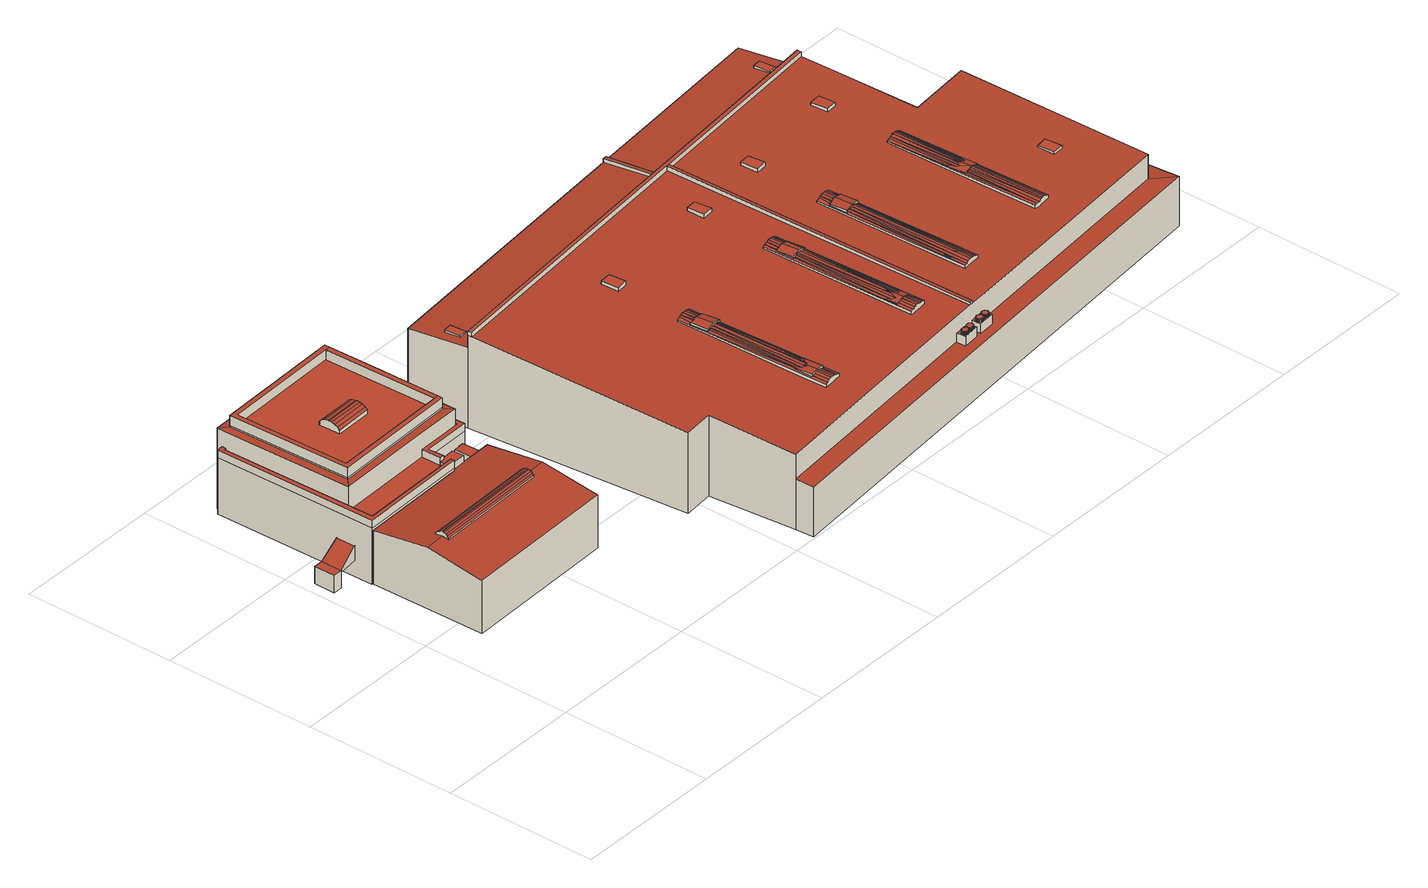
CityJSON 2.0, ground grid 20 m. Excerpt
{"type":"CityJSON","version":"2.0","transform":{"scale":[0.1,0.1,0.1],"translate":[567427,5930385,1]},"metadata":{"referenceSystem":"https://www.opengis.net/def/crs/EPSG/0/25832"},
"CityObjects":{
"building1":{"type":"Building","attributes":{"Grundfläche 2D":"3.423529","Grundhöhe NN":"2.390"},"geometry":[{"type":"Solid","lod":"3","boundaries":[[[[0,1,2,3]],[[2,4,5,6,3]],[[0,3,6,7]],[[0,7,8,9,1]],[[5,4,2,1,9,8]],[[8,7,6,5]]]],"semantics":{"surfaces":[{"type":"RoofSurface"},{"type":"WallSurface"},{"type":"GroundSurface"}],"values":[[0,1,1,1,1,2]]}}]},
"building2":{"type":"Building","attributes":{"Grundfläche 2D":"323.140698","Grundhöhe NN":"2.445"},"geometry":[{"type":"Solid","lod":"3","boundaries":[[[[10,11,12,13]],[[14,15,11,10]],[[14,16,17,15]],[[18,19,17,16]],[[18,20,21,19]],[[20,22,23,21]],[[24,25,23,22]],[[24,26,27,25]],[[28,29,30,31,32,33,34,35,36,37,38,39]],[[40,41,37,36,42,43,30,29,44,45,46]],[[47,48,49,50,51,52,53,54]],[[55,56,57,58]],[[14,10,13,42,36,35,34,26,24,22,20,18,16]],[[34,33,27,26]],[[27,33,32,31,30,19,21,23,25]],[[15,17,19,30,43,12,11]],[[43,42,13,12]],[[53,52,59,60]],[[54,53,60,61]],[[52,51,62,59]],[[47,54,61,63]],[[48,47,63,64]],[[48,64,65,46,49]],[[49,46,45,50]],[[50,45,66,62,51]],[[28,39,67,68]],[[44,29,28,68,69]],[[58,70,66,45,44,69,71,55]],[[40,46,65,72]],[[41,40,72,73]],[[67,39,38,37,41,73,74]],[[58,57,75,70]],[[56,55,71,76]],[[57,56,76,75]],[[59,62,66,70,75,76,71,69,68,67,74,73,72,65,64,63,61,60]]]],"semantics":{"surfaces":[{"type":"RoofSurface"},{"type":"WallSurface"},{"type":"GroundSurface"}],"values":[[0,0,0,0,0,0,0,0,0,0,0,0,1,1,1,1,1,1,1,1,1,1,1,1,1,1,1,1,1,1,1,1,1,1,2]]}}]},
"building3":{"type":"Building","attributes":{"Grundfläche 2D":"444.219981","Grundhöhe NN":"2.390"},"children":["building3-1"],"geometry":[{"type":"Solid","lod":"3","boundaries":[[[[77,78,79,80,81,82,83,84,85,86,87,88]],[[89,90,91,92,93,94,95,96,97,98]],[[99,100,101,102]],[[103,99,102,104]],[[105,103,104,106]],[[107,105,106,108]],[[109,107,108,110]],[[111,109,110,112]],[[113,111,112,114]],[[115,113,114,116]],[[117,118,119,120],[121,122,123,124,125,126,127,128,129,130]],[[131,132,133,134,135,136,137,138,139,140]],[[141,134,133,140,139,142]],[[143,144,145,146,147,148,149]],[[150,151,152,153]],[[154,155,156,157,158]],[[159,160,161,157,156]],[[162,163,161,160]],[[164,163,162,165,166]],[[167,154,158,166,165]],[[168,169,170,171]],[[147,146,80,79]],[[146,172,81,80]],[[172,173,82,81]],[[173,174,175,84,83,82]],[[175,176,85,84]],[[176,177,86,85]],[[153,152,88,87]],[[77,88,152,151]],[[150,78,77,151]],[[178,179,180,92,91,90]],[[180,145,144,93,92]],[[94,93,144,143]],[[143,149,95,94]],[[181,182,97,96]],[[182,183,98,97]],[[183,184,178,90,89,98]],[[101,126,125,124,123,122,116,114,112,110,108,106,104,102]],[[115,116,122,121]],[[115,121,130,129,128,127,100,99,103,105,107,109,111,113]],[[101,100,127,126]],[[185,157,161,186]],[[187,188,186,161,163]],[[166,189,190,191,187,163,164]],[[189,166,158,192]],[[192,158,157,185]],[[189,192,136,135]],[[192,185,137,136]],[[185,186,138,137]],[[186,188,139,138]],[[118,131,140,119]],[[132,131,118,117]],[[133,132,117,120]],[[190,189,135,134]],[[140,133,120,119]],[[188,187,142,139]],[[187,191,190,134,141,142]],[[72,178,184,183,193,73]],[[64,180,179,178,72,65]],[[146,145,63,61]],[[145,180,64,63]],[[172,146,61,60]],[[173,172,60,194]],[[195,175,174,173,194,76]],[[176,175,195,196]],[[177,176,196,197]],[[182,181,198,199]],[[183,182,199,193]],[[181,96,95,149,148,156,155,154,200,198]],[[79,78,160,159,156,148,147]],[[153,87,86,177,197,201,165,162,160,78,150]],[[170,202,200,154,167,165,201,203,171]],[[168,171,203,204]],[[169,168,204,205]],[[170,169,205,202]],[[197,196,195,76,194,60,61,63,64,65,72,73,193,199,198,200,202,205,204,203,201]]]],"semantics":{"surfaces":[{"type":"RoofSurface"},{"type":"WallSurface"},{"type":"GroundSurface"}],"values":[[0,0,0,0,0,0,0,0,0,0,0,0,0,0,0,0,0,0,0,0,0,1,1,1,1,1,1,1,1,1,1,1,1,1,1,1,1,1,1,1,1,1,1,1,1,1,1,1,1,1,1,1,1,1,1,1,1,1,1,1,1,1,1,1,1,1,1,1,1,1,1,1,1,1,1,2]]}}]},
"building3-1":{"type":"BuildingInstallation","parents":["building3"],"geometry":[{"type":"MultiSurface","lod":"3","boundaries":[[[1,206,207,2]],[[208,4,2,207]],[[4,9,1,2]],[[9,209,206,1]],[[209,208,207,206]],[[209,9,4,208]]],"semantics":{"surfaces":[{"type":"RoofSurface"},{"type":"WallSurface"},{"type":"OuterCeilingSurface"}],"values":[0,1,1,1,1,2]}}]},
"building4":{"type":"Building","attributes":{"Grundfläche 2D":"3612.362206","Grundhöhe NN":"1.530"},"children":["building4-1","building4-2","building4-3","building4-4","building4-5","building4-6","building4-7","building4-8","building4-9","building4-10","building4-11","building4-12","building4-13","building4-14","building4-15","building4-16","building4-17","building4-18","building4-19","building4-20","building4-21"],"geometry":[{"type":"MultiSurface","lod":"3","boundaries":[[[210,211,212,213,214,215,216]],[[217,218,219,220,221,216,215,222]],[[223,224,222,225]],[[226,227,228]],[[213,212,226,228]],[[217,222,224]],[[217,224,220]],[[224,221,220]],[[229,225,230]],[[228,227,231,232]],[[229,223,225]],[[233,232,231,234]],[[235,229,230,236],[237,238,239,240]],[[241,242,236,243]],[[233,234,244,245]],[[242,235,236]],[[246,241,243,247]],[[244,248,245]],[[249,250,251,247,252,253,254]],[[255,256,257,254,253,258,259]],[[257,260,261]],[[257,261,254]],[[245,248,259,258]],[[260,257,246,251]],[[246,247,251]],[[262,263,264,265]],[[266,267,268,269,270,271,272,273]],[[274,275,276]],[[277,274,276,278,272,271,279]],[[280,266,273,281]],[[282,283,284]],[[285,286,287]],[[276,275,285,287]],[[269,283,282,270]],[[288,280,281,289]],[[290,291,282,284,292]],[[293,294,295,296,297,298]],[[299,300,301,302]],[[289,303,304,305]],[[287,286,301,300]],[[290,297,296,291]],[[305,288,289]],[[306,304,303,307]],[[308,309,310,311]],[[299,302,312,313]],[[294,310,309,295]],[[314,306,307,315]],[[316,308,311,317]],[[312,318,313]],[[319,320,321,322,315,323,324,325]],[[313,318,326,327]],[[316,319,325,308]],[[322,314,315]],[[328,329,324,323,330,327,326]],[[331,332,333,334,335,336,337],[338,339,340,341,342,343,344,345,346,347,348,349,350,351,352],[353,354,355,356,357,358,359,360,361,362,363]],[[364,365,366,367]],[[367,368,364]],[[368,369,364]],[[367,366,370]],[[371,372,364,369,373]],[[374,375,366,376]],[[377,378,379]],[[372,371,377,379]],[[375,370,366]],[[380,374,376,381]],[[378,382,379]],[[383,384,385]],[[383,385,386]],[[387,388,383,386,389]],[[381,390,391,392]],[[379,382,384,383]],[[392,380,381]],[[393,394,390,395]],[[396,397,398]],[[388,387,396,398]],[[394,391,390]],[[399,393,395,400]],[[397,401,398]],[[402,403,400,404]],[[405,406,407,408]],[[398,401,406,405]],[[403,399,400]],[[409,410,402,404,411,405,408]],[[412,413,262,265,414,415,416]],[[417,418,419,420,421,422,423],[424,425,426,427,428,429,430,431,432,433,434],[435,436,437,438,439,440,441,442,443]],[[444,445,446,447,448,449,450,451]],[[452,453,445,444,454,455,456]],[[457,458,455,459]],[[460,461,462,463,464]],[[465,466,467]],[[450,449,465,467]],[[445,463,462,446]],[[458,456,455]],[[468,457,459,469]],[[470,471,472,473,474]],[[475,476,477]],[[467,466,475,477]],[[460,473,472,461]],[[478,477,476,479]],[[471,470,480,481,482]],[[469,483,484,468]],[[485,484,483,486]],[[482,481,487]],[[488,485,486,489]],[[490,491,492,493,494]],[[495,496,497]],[[478,479,495,497]],[[487,493,492,482]],[[498,499,500]],[[501,502,503,504,489,498,500,505]],[[506,507,508,509]],[[510,501,505,511]],[[497,496,507,506]],[[490,510,511,491]],[[488,489,504]],[[508,499,498,512,509]],[[513,514,515,516,517,518,519,520,521]],[[522,523,524,525,526,527,528,529,530]],[[525,531,532,526]],[[531,533,534,532]],[[534,533,535,536,537]],[[440,439,215,214]],[[215,439,438,437,436,435,252,247,243,236,230,225,222]],[[253,252,435,443]],[[258,253,443,442,441,440,214,213,228,232,233,245]],[[263,262,336,335]],[[418,264,263,335]],[[265,264,418,417]],[[353,363,362,361,360,359,323,315,307,303,289,281,273,272]],[[359,358,330,323]],[[358,357,356,355,354,278,276,287,300,299,313,327,330]],[[354,353,272,278]],[[431,365,364,433,432]],[[431,430,429,428,427,404,400,395,390,381,376,366,365]],[[411,404,427,426]],[[426,425,424,434,433,364,372,379,383,388,398,405,411]],[[538,331,413,412]],[[331,337,336,262,413]],[[265,417,423,414]],[[423,539,540,416,415,414]],[[540,538,412,416]],[[352,351,454,444,451,339,338]],[[351,350,349,348,347,346,498,489,486,483,469,459,455,454]],[[344,512,498,346,345]],[[342,341,340,339,451,450,467,477,478,497,506,509,512,344,343]],[[519,518,541,542]],[[520,519,542,543]],[[514,513,521,520,543,544]],[[515,514,544,545]],[[331,538,515,545,546,332]],[[333,332,546,547]],[[333,547,548,523,334]],[[530,529,528,527,526,420,419,418,335,334,523,522]],[[420,526,532,421]],[[421,532,534,422]],[[549,541,518,540,539,423,422,534,537,536]],[[516,515,538,540,518,517]],[[524,523,548,550]],[[525,524,550,551]],[[531,525,551,552]],[[533,531,552,553]],[[535,533,553,554]],[[536,535,554,549]],[[547,546,545,544,543,542,541,549,554,553,552,551,550,548]]],"semantics":{"surfaces":[{"type":"RoofSurface"},{"type":"WallSurface"},{"type":"GroundSurface"}],"values":[0,0,0,0,0,0,0,0,0,0,0,0,0,0,0,0,0,0,0,0,0,0,0,0,0,0,0,0,0,0,0,0,0,0,0,0,0,0,0,0,0,0,0,0,0,0,0,0,0,0,0,0,0,0,0,0,0,0,0,0,0,0,0,0,0,0,0,0,0,0,0,0,0,0,0,0,0,0,0,0,0,0,0,0,0,0,0,0,0,0,0,0,0,0,0,0,0,0,0,0,0,0,0,0,0,0,0,0,0,0,0,0,0,0,0,0,0,0,0,0,0,1,1,1,1,1,1,1,1,1,1,1,1,1,1,1,1,1,1,1,1,1,1,1,1,1,1,1,1,1,1,1,1,1,1,1,1,1,1,1,1,1,1,2]}}]},
"building4-1":{"type":"BuildingInstallation","parents":["building4"],"geometry":[{"type":"MultiSurface","lod":"3","boundaries":[[[555,556,557,558]],[[559,555,558,560]],[[555,559,312]],[[302,301,286,555,312]],[[556,555,286]],[[559,328,326]],[[559,326,318]],[[559,318,312]],[[286,285,556]],[[285,275,556]],[[275,274,556]],[[274,277,556]],[[271,270,282,291,296,295,309,308,560,558,557,279]],[[329,560,308,325,324]],[[559,560,329,328]],[[557,556,277,279]]],"semantics":{"surfaces":[{"type":"RoofSurface"},{"type":"WallSurface"}],"values":[0,0,1,1,1,1,1,1,1,1,1,1,1,1,1,1]}}]},
"building4-2":{"type":"BuildingInstallation","parents":["building4"],"geometry":[{"type":"MultiSurface","lod":"3","boundaries":[[[561,562,563,564]],[[564,563,565,566]],[[561,564,566,567]],[[562,561,567,568]],[[563,562,568,565]]],"semantics":{"surfaces":[{"type":"RoofSurface"},{"type":"WallSurface"}],"values":[0,1,1,1,1]}}]},
"building4-3":{"type":"BuildingInstallation","parents":["building4"],"geometry":[{"type":"MultiSurface","lod":"3","boundaries":[[[569,570,571,572]],[[572,571,573,574]],[[569,572,574,575]],[[570,569,575,576]],[[571,570,576,573]]],"semantics":{"surfaces":[{"type":"RoofSurface"},{"type":"WallSurface"}],"values":[0,1,1,1,1]}}]},
"building4-4":{"type":"BuildingInstallation","parents":["building4"],"geometry":[{"type":"MultiSurface","lod":"3","boundaries":[[[577,578,579,580]],[[580,579,581,582]],[[577,580,582,583]],[[578,577,583,584]],[[579,578,584,581]]],"semantics":{"surfaces":[{"type":"RoofSurface"},{"type":"WallSurface"}],"values":[0,1,1,1,1]}}]},
"building4-5":{"type":"BuildingInstallation","parents":["building4"],"geometry":[{"type":"MultiSurface","lod":"3","boundaries":[[[220,219,585]],[[220,585,217]],[[237,240,239,586]],[[238,237,586]],[[249,254,261,260,251,587]],[[219,218,585]],[[587,251,250]],[[239,238,586]],[[218,217,585]],[[250,249,587]]],"semantics":{"surfaces":[{"type":"RoofSurface"},{"type":"WallSurface"}],"values":[0,0,0,0,0,1,1,1,1,1]}}]},
"building4-6":{"type":"BuildingInstallation","parents":["building4"],"geometry":[{"type":"MultiSurface","lod":"3","boundaries":[[[371,373,368,588,589,378,377]],[[382,378,589,386,384]],[[386,385,384]],[[407,406,401,397,396,387,389,386,589,590,409]],[[373,369,368]],[[409,408,407]],[[588,368,367]],[[370,375,374,380,392,391,394,393,399,403,402,410,590,589,588,367]],[[590,410,409]]],"semantics":{"surfaces":[{"type":"RoofSurface"},{"type":"WallSurface"}],"values":[0,0,0,0,1,1,1,1,1]}}]},
"building4-7":{"type":"BuildingInstallation","parents":["building4"],"geometry":[{"type":"MultiSurface","lod":"3","boundaries":[[[591,592,593,594]],[[594,593,595,596]],[[591,594,596,597]],[[592,591,597,598]],[[593,592,598,595]]],"semantics":{"surfaces":[{"type":"RoofSurface"},{"type":"WallSurface"}],"values":[0,1,1,1,1]}}]},
"building4-8":{"type":"BuildingInstallation","parents":["building4"],"geometry":[{"type":"MultiSurface","lod":"3","boundaries":[[[599,600,601,602,603,604]],[[605,600,599,606]],[[604,603,602,448,447]],[[472,471,482,492,606,599,604,461]],[[462,604,447,446]],[[604,462,461]],[[492,491,606]],[[500,606,491,511,505]],[[508,605,606,500,499]],[[600,605,495]],[[600,495,479]],[[475,466,601,600,479,476]],[[496,605,508,507]],[[605,496,495]],[[466,465,601]],[[602,601,465,449,448]]],"semantics":{"surfaces":[{"type":"RoofSurface"},{"type":"WallSurface"}],"values":[0,0,1,1,1,1,1,1,1,1,1,1,1,1,1,1]}}]},
"building4-9":{"type":"BuildingInstallation","parents":["building4"],"geometry":[{"type":"MultiSurface","lod":"3","boundaries":[[[297,290,292,284,283,269,268,607,608,298]],[[319,316,317,311,310,294,293,298,608,609,320]],[[268,267,607]],[[280,288,608,607,266]],[[608,288,305]],[[608,305,304]],[[608,304,306]],[[608,306,609]],[[607,267,266]],[[306,314,609]],[[314,322,609]],[[322,321,609]],[[321,320,609]]],"semantics":{"surfaces":[{"type":"RoofSurface"},{"type":"WallSurface"}],"values":[0,0,1,1,1,1,1,1,1,1,1,1,1]}}]},
"building4-10":{"type":"BuildingInstallation","parents":["building4"],"geometry":[{"type":"MultiSurface","lod":"3","boundaries":[[[610,611,612,613],[614,615,616,617,618,619,620,621,622,623,624,625,626,627,628,629,630,631,632,633,634,635,636,637],[638,639,640,641,642,643,644,645,646,647,648,649,650,651,652,653,654,655,656,657,658,659,660,661,662,663,664,665,666,667,668,669]],[[610,613,522,670]],[[670,671,611,610]],[[530,612,611,671]],[[522,613,612,530]]],"semantics":{"surfaces":[{"type":"RoofSurface"},{"type":"WallSurface"}],"values":[0,1,1,1,1]}}]},
"building4-11":{"type":"BuildingInstallation","parents":["building4"],"geometry":[{"type":"MultiSurface","lod":"3","boundaries":[[[672,673,674,675,676,677,678,679,680,681,682,683,684,685,686,687,688,689,690,691,692,693,694,695]],[[676,675,632,631]],[[674,673,634,633]],[[675,674,633,632]],[[677,676,631,630]],[[678,677,630,629]],[[679,678,629,628]],[[680,679,628,627]],[[681,680,627,626]],[[682,681,626,625]],[[683,682,625,624]],[[684,683,624,623]],[[685,684,623,622]],[[686,685,622,621]],[[687,686,621,620]],[[688,687,620,619]],[[689,688,619,618]],[[690,689,618,617]],[[691,690,617,616]],[[692,691,616,615]],[[693,692,615,614]],[[694,693,614,637]],[[695,694,637,636]],[[672,695,636,635]],[[673,672,635,634]]],"semantics":{"surfaces":[{"type":"RoofSurface"},{"type":"WallSurface"}],"values":[0,1,1,1,1,1,1,1,1,1,1,1,1,1,1,1,1,1,1,1,1,1,1,1,1]}}]},
"building4-12":{"type":"BuildingInstallation","parents":["building4"],"geometry":[{"type":"MultiSurface","lod":"3","boundaries":[[[696,697,698,699,700,701,702,703,704,705,706,707,708,709,710,711,712,713,714,715,716,717,718,719,720,721,722,723,724,725,726]],[[704,703,727,728]],[[701,700,729,730]],[[702,701,730,731]],[[703,702,731,727]],[[705,704,728,732]],[[706,705,732,733]],[[707,706,733,734]],[[708,707,734,735]],[[709,708,735,736]],[[710,709,736,737]],[[711,710,737,738]],[[712,711,738,739]],[[713,712,739,740]],[[714,713,740,741]],[[715,714,741,742]],[[716,715,742,743]],[[717,716,743,744]],[[718,717,744,745]],[[719,718,745,746]],[[720,719,746,747]],[[721,720,747,748]],[[722,721,748,749]],[[723,722,749,750]],[[724,723,750,751]],[[725,724,751,752]],[[726,725,752,753]],[[696,726,753,754]],[[697,696,754,755]],[[698,697,755,756]],[[699,698,756,757]],[[700,699,757,729]]],"semantics":{"surfaces":[{"type":"RoofSurface"},{"type":"WallSurface"}],"values":[0,1,1,1,1,1,1,1,1,1,1,1,1,1,1,1,1,1,1,1,1,1,1,1,1,1,1,1,1,1,1,1]}}]},
"building4-13":{"type":"BuildingInstallation","parents":["building4"],"geometry":[{"type":"MultiSurface","lod":"3","boundaries":[[[758,759,760,761,762,763,764,765,766,767,768,769,770,771,772,773,774,775,776,777,778,779,780,781,782,783,784,785,786]],[[760,759,787,788]],[[758,786,789,790]],[[759,758,790,787]],[[761,760,788,791]],[[762,761,791,792]],[[763,762,792,793]],[[764,763,793,794]],[[765,764,794,795]],[[766,765,795,796]],[[767,766,796,797]],[[768,767,797,798]],[[769,768,798,799]],[[770,769,799,800]],[[771,770,800,801]],[[772,771,801,802]],[[773,772,802,803]],[[774,773,803,804]],[[775,774,804,805]],[[776,775,805,806]],[[777,776,806,807]],[[778,777,807,808]],[[779,778,808,809]],[[780,779,809,810]],[[781,780,810,811]],[[782,781,811,812]],[[783,782,812,813]],[[784,783,813,814]],[[785,784,814,815]],[[786,785,815,789]]],"semantics":{"surfaces":[{"type":"RoofSurface"},{"type":"WallSurface"}],"values":[0,1,1,1,1,1,1,1,1,1,1,1,1,1,1,1,1,1,1,1,1,1,1,1,1,1,1,1,1,1]}}]},
"building4-14":{"type":"BuildingInstallation","parents":["building4"],"geometry":[{"type":"MultiSurface","lod":"3","boundaries":[[[816,817,818,819,820,821,822,823,824,825,826,827,828,829,830,831,832,833,834,835,836,837,838,839,840,841,842,843,844,845,846,847]],[[821,820,668,667]],[[819,818,638,669]],[[820,819,669,668]],[[822,821,667,666]],[[823,822,666,665]],[[824,823,665,664]],[[825,824,664,663]],[[826,825,663,662]],[[827,826,662,661]],[[828,827,661,660]],[[829,828,660,659]],[[830,829,659,658]],[[831,830,658,657]],[[832,831,657,656]],[[833,832,656,655]],[[834,833,655,654]],[[835,834,654,653]],[[836,835,653,652]],[[837,836,652,651]],[[838,837,651,650]],[[839,838,650,649]],[[840,839,649,648]],[[841,840,648,647]],[[842,841,647,646]],[[843,842,646,645]],[[844,843,645,644]],[[845,844,644,643]],[[846,845,643,642]],[[847,846,642,641]],[[816,847,641,640]],[[817,816,640,639]],[[818,817,639,638]]],"semantics":{"surfaces":[{"type":"RoofSurface"},{"type":"WallSurface"}],"values":[0,1,1,1,1,1,1,1,1,1,1,1,1,1,1,1,1,1,1,1,1,1,1,1,1,1,1,1,1,1,1,1,1]}}]},
"building4-15":{"type":"BuildingInstallation","parents":["building4"],"geometry":[{"type":"MultiSurface","lod":"3","boundaries":[[[848,849,850,851],[787,790,789,815,814,813,812,811,810,809,808,807,806,805,804,803,802,801,800,799,798,797,796,795,794,793,792,791,788],[757,756,755,754,753,752,751,750,749,748,747,746,745,744,743,742,741,740,739,738,737,736,735,734,733,732,728,727,731,730,729]],[[849,848,529,852]],[[852,853,850,849]],[[851,850,853,527]],[[527,528,529,848,851]]],"semantics":{"surfaces":[{"type":"RoofSurface"},{"type":"WallSurface"}],"values":[0,1,1,1,1]}}]},
"building4-16":{"type":"BuildingInstallation","parents":["building4"],"geometry":[{"type":"MultiSurface","lod":"3","boundaries":[[[854,855,856,857]],[[516,517,857,856]],[[517,521,854,857]],[[855,854,521,513]],[[513,516,856,855]]],"semantics":{"surfaces":[{"type":"RoofSurface"},{"type":"WallSurface"}],"values":[0,1,1,1,1]}}]},
"building4-17":{"type":"BuildingInstallation","parents":["building4"],"geometry":[{"type":"MultiSurface","lod":"3","boundaries":[[[858,859,860,861]],[[861,860,862,863]],[[858,861,863,864]],[[859,858,864,865]],[[860,859,865,862]]],"semantics":{"surfaces":[{"type":"RoofSurface"},{"type":"WallSurface"}],"values":[0,1,1,1,1]}}]},
"building4-18":{"type":"BuildingInstallation","parents":["building4"],"geometry":[{"type":"MultiSurface","lod":"3","boundaries":[[[866,867,868,869]],[[869,868,870,871]],[[866,869,871,872]],[[867,866,872,873]],[[868,867,873,870]]],"semantics":{"surfaces":[{"type":"RoofSurface"},{"type":"WallSurface"}],"values":[0,1,1,1,1]}}]},
"building4-19":{"type":"BuildingInstallation","parents":["building4"],"geometry":[{"type":"MultiSurface","lod":"3","boundaries":[[[874,875,876,877]],[[878,874,877,879]],[[244,874,878,248]],[[874,244,234]],[[874,234,231]],[[874,231,227]],[[874,227,875]],[[248,878,255,259]],[[227,226,875]],[[226,212,875]],[[212,211,875]],[[216,221,224,223,229,235,242,877,876,210]],[[877,242,241]],[[257,256,879,877,241,246]],[[878,879,256,255]],[[876,875,211,210]]],"semantics":{"surfaces":[{"type":"RoofSurface"},{"type":"WallSurface"}],"values":[0,0,1,1,1,1,1,1,1,1,1,1,1,1,1,1]}}]},
"building4-20":{"type":"BuildingInstallation","parents":["building4"],"geometry":[{"type":"MultiSurface","lod":"3","boundaries":[[[460,464,880,881,882,480,470,474,473]],[[493,487,481,480,882,883,884,494]],[[881,880,453,452]],[[458,457,468,484,485,488,504,503,883,882,881,456]],[[881,452,456]],[[884,883,503,502]],[[464,463,880]],[[880,463,445]],[[445,453,880]],[[490,494,884,502,501,510]]],"semantics":{"surfaces":[{"type":"RoofSurface"},{"type":"WallSurface"}],"values":[0,0,1,1,1,1,1,1,1,1]}}]},
"building4-21":{"type":"BuildingInstallation","parents":["building4"],"geometry":[{"type":"MultiSurface","lod":"3","boundaries":[[[885,886,887,888]],[[888,887,889,890]],[[885,888,890,891]],[[886,885,891,892]],[[887,886,892,889]]],"semantics":{"surfaces":[{"type":"RoofSurface"},{"type":"WallSurface"}],"values":[0,1,1,1,1]}}]}
},
"vertices":[
[6,334,37],[18,334,37],[18,362,37],[6,362,37],[18,362,35],[18,362,14],[6,362,14],[6,334,14],[18,334,14],[18,334,35],
[74,244,99],[227,248,99],[227,250,97],[74,246,97],[74,241,101],[227,245,101],[75,238,102],[227,242,102],[75,237,102],[227,241,102],[75,235,102],[227,239,102],[75,232,101],[227,236,101],[75,230,99],[227,234,99],[75,228,97],[227,232,97],[256,165,85],[254,242,96],[227,241,96],[227,239,96],[227,236,95],[227,232,95],[75,228,95],[75,235,96],[75,237,96],[48,236,96],[49,161,85],[49,159,85],[190,315,86],[46,312,86],[74,246,95],[227,250,95],[252,319,86],[210,318,86],[190,317,86],[185,320,95],[190,320,95],[190,317,95],[210,318,95],[209,333,95],[190,332,95],[190,330,95],[184,330,95],[250,319,75],[249,351,75],[234,351,75],[235,318,75],[190,332,14],[190,330,14],[184,330,14],[209,333,14],[185,320,14],[190,320,14],[190,317,14],[210,318,14],[49,159,14],[256,165,14],[252,319,14],[235,318,14],[250,319,14],[190,315,14],[46,312,14],[49,161,14],[234,351,14],[249,351,14],
[246,357,100],[243,357,100],[184,356,100],[184,330,100],[190,330,100],[189,350,100],[249,351,100],[252,351,100],[248,534,100],[239,534,100],[239,528,100],[243,529,100],[46,312,100],[190,315,100],[190,317,100],[190,320,100],[51,317,100],[46,524,100],[49,524,100],[49,529,100],[41,529,100],[45,312,100],[171,448,133],[171,451,130],[121,450,130],[122,447,133],[171,444,135],[122,443,135],[171,439,136],[122,438,136],[171,438,136],[122,437,136],[171,434,136],[122,433,136],[171,430,135],[122,429,135],[171,426,133],[122,425,133],[171,423,130],[122,422,130],[65,520,125],[69,369,125],[226,373,125],[222,524,125],[171,423,125],[122,422,125],[122,429,125],[122,433,125],[122,437,125],[121,450,125],[171,451,125],[171,444,125],[171,439,125],[171,438,125],[69,369,138],[65,520,138],[222,524,138],[229,525,138],[229,531,138],[58,526,138],[63,362,138],[233,367,138],[233,373,138],[226,373,138],[231,448,138],[231,447,138],[46,524,90],[51,317,90],[185,320,90],[184,330,90],[184,356,90],[53,353,90],[49,524,90],[243,357,90],[246,357,90],[243,529,90],[239,528,90],[49,536,122],[49,524,122],[53,353,122],[63,362,123],[58,526,123],[184,356,122],[243,357,122],[233,367,123],[239,528,122],[231,447,123],[231,448,123],[239,540,122],[229,531,123],[156,538,122],[156,551,44],[130,551,44],[130,538,44],[156,538,44],[190,330,90],[189,350,90],[249,351,90],[252,351,90],[248,534,90],[239,534,90],[190,315,90],[190,317,90],[190,320,90],[49,529,90],[41,529,90],[45,312,90],[46,312,90],[63,362,125],[233,367,125],[231,447,125],[233,373,125],[229,531,125],[229,525,125],[231,448,125],[58,526,125],[45,312,14],[189,350,14],[252,351,14],[248,534,14],[239,534,14],[49,529,14],[41,529,14],[49,536,14],[239,540,14],[130,538,14],[156,538,14],[156,551,14],[130,551,14],
[45,337,55],[44,362,55],[44,362,35],[45,337,35],
[807,263,121],[805,286,122],[807,287,123],[806,302,124],[802,302,122],[821,106,113],[809,263,122],[822,126,115],[820,126,114],[820,135,115],[822,127,115],[809,264,122],[824,106,114],[813,264,123],[812,264,123],[827,107,115],[810,287,124],[810,287,125],[809,303,125],[816,264,124],[831,107,116],[814,287,125],[813,303,126],[817,303,126],[818,288,125],[820,265,124],[835,107,116],[830,130,117],[832,127,117],[830,127,117],[830,128,117],[824,265,123],[823,265,124],[839,108,115],[822,288,125],[820,304,125],[825,265,123],[842,108,114],[822,288,124],[841,143,115],[842,128,114],[840,128,115],[845,108,113],[827,304,122],[840,133,115],[827,289,122],[829,266,121],[827,265,122],[824,304,124],[825,289,123],[840,129,115],[840,132,115],[735,460,135],[773,60,110],[777,60,110],[739,460,135],[717,116,115],[715,115,114],[713,133,115],[716,126,116],[704,253,122],[703,253,122],[715,96,113],[718,96,114],[701,276,123],[702,276,123],[700,292,124],[700,276,122],[697,292,122],[702,253,121],[720,116,116],[722,96,115],[707,253,123],[716,125,116],[720,122,117],[705,276,124],[705,276,125],[704,292,125],[723,116,117],[726,97,116],[722,129,118],[708,253,124],[721,126,117],[725,139,118],[726,133,118],[715,254,124],[711,254,124],[722,130,118],[724,140,118],[711,293,126],[707,293,126],[709,277,125],[713,277,125],[729,97,116],[728,117,117],[724,116,117],[731,117,116],[733,97,115],[719,254,123],[718,254,124],[727,132,118],[730,126,117],[716,277,125],[715,293,125],[734,117,115],[737,98,114],[733,129,116],[731,127,117],[717,277,124],[734,130,116],[735,140,115],[737,117,114],[735,117,115],[740,98,113],[723,255,122],[722,255,122],[720,278,123],[718,294,124],[722,278,122],[724,255,121],[721,294,122],[353,424,129],[380,138,113],[420,142,113],[431,27,106],[773,60,106],[735,460,129],[729,459,129],[532,256,119],[530,276,120],[533,276,120],[548,278,120],[551,278,120],[553,278,120],[554,278,120],[571,103,110],[573,82,109],[569,82,109],[566,82,109],[562,81,109],[551,80,109],[548,80,109],[545,109,110],[715,96,109],[697,292,120],[704,292,120],[707,293,120],[718,294,120],[721,294,120],[740,98,109],[737,98,109],[733,97,109],[722,96,109],[718,96,109],[940,315,122],[958,119,113],[961,119,114],[951,212,118],[948,236,119],[949,236,119],[953,212,119],[951,233,120],[943,315,124],[950,236,120],[956,213,120],[954,213,120],[965,119,115],[953,227,120],[955,225,121],[946,315,125],[958,213,120],[969,120,116],[956,227,121],[950,316,126],[958,229,122],[959,236,122],[959,237,122],[962,229,122],[954,316,126],[960,237,122],[972,120,116],[964,213,121],[960,213,121],[967,214,120],[965,214,120],[976,121,115],[964,228,121],[966,226,121],[958,317,125],[969,214,120],[979,121,114],[968,229,120],[972,214,118],[971,214,119],[983,121,113],[961,317,124],[969,235,120],[969,238,120],[970,238,119],[971,238,119],[973,214,118],[964,317,122],[352,429,135],[353,424,135],[997,484,135],[997,488,135],[997,490,135],[739,460,129],[777,60,106],[797,62,106],[1120,92,106],[1097,339,121],[1012,331,121],[997,484,129],[958,317,120],[961,317,120],[964,317,120],[983,121,109],[969,120,109],[965,119,109],[961,119,109],[958,119,109],[946,249,116],[940,315,120],[943,315,120],[845,108,109],[842,108,109],[839,108,109],[827,107,109],[821,106,109],[802,302,120],[813,303,120],[817,303,120],[827,304,120],[532,256,121],[547,123,116],[537,237,122],[535,237,121],[532,260,122],[534,260,123],[533,276,124],[530,276,122],[548,100,114],[546,123,116],[548,80,113],[551,80,114],[549,100,115],[553,100,116],[550,100,115],[555,81,115],[551,118,117],[540,237,123],[539,237,123],[548,123,117],[550,123,117],[538,260,124],[538,260,125],[536,277,125],[557,100,117],[558,81,116],[555,114,118],[544,238,124],[543,238,124],[552,117,117],[554,116,118],[541,261,125],[542,261,125],[540,277,126],[544,277,126],[546,261,125],[557,119,118],[559,116,118],[548,238,124],[562,81,116],[560,101,117],[564,101,116],[566,82,115],[562,119,117],[567,101,115],[569,82,114],[565,125,117],[552,239,123],[551,239,123],[562,120,117],[563,124,117],[549,261,125],[550,261,124],[548,278,125],[573,82,113],[556,241,121],[557,239,121],[566,125,116],[567,125,115],[569,102,114],[568,101,115],[556,239,121],[551,278,124],[553,262,123],[554,262,122],[553,278,123],[565,125,116],[555,239,122],[554,278,122],[727,544,107],[345,508,107],[352,429,113],[735,465,113],[739,465,113],[997,490,113],[998,490,113],[990,568,107],[732,544,107],[745,57,73],[431,27,73],[433,3,71],[1147,70,71],[1120,92,73],[797,62,73],[777,60,73],[775,60,73],[768,59,73],[1119,366,71],[1097,339,73],[1034,358,71],[1012,331,73],[1022,490,71],[997,488,73],[997,484,73],[352,429,130],[997,488,129],[997,490,130],[997,490,5],[998,490,5],[990,568,5],[345,508,5],[352,429,5],[380,138,5],[420,142,5],[431,27,5],[997,488,5],[433,3,5],[1147,70,5],[1119,366,5],[1034,358,5],[1022,490,5],
[711,277,126],[700,276,123],[702,253,123],[713,254,126],[722,278,123],[724,255,123],
[707,398,130],[693,397,130],[695,374,130],[710,376,130],[695,374,125],[710,376,125],[707,398,126],[693,397,126],
[950,421,130],[935,420,130],[938,398,130],[952,399,130],[938,398,125],[952,399,125],[950,421,126],[935,420,126],
[540,382,130],[525,381,130],[527,358,130],[542,360,130],[527,358,125],[542,360,125],[540,382,126],[525,381,126],
[820,126,115],[831,127,117],[842,128,115],
[951,212,119],[962,213,122],[973,214,119],
[812,408,130],[798,407,130],[800,384,130],[815,386,130],[800,384,125],[815,386,125],[812,408,126],[798,407,126],
[546,238,126],[543,261,126],[535,260,124],[532,260,124],[533,257,124],[535,237,124],[554,262,124],[557,239,124],
[715,115,115],[726,116,118],[737,117,115],
[747,45,85],[769,47,85],[768,59,85],[745,57,85],[766,52,85],[766,51,85],[766,50,85],[766,49,85],[765,48,85],[764,47,85],[763,47,85],[762,47,85],[761,47,85],[760,47,85],[759,48,85],[758,49,85],[758,50,85],[758,51,85],[758,52,85],[758,53,85],[759,54,85],[760,55,85],[761,55,85],[762,55,85],[763,55,85],[764,55,85],[765,54,85],[766,53,85],[754,54,85],[755,54,85],[755,53,85],[756,53,85],[756,52,85],[757,51,85],[757,50,85],[757,49,85],[756,48,85],[756,47,85],[755,47,85],[755,46,85],[754,46,85],[753,46,85],[752,46,85],[751,46,85],[750,46,85],[750,47,85],[749,47,85],[749,48,85],[748,48,85],[748,49,85],[748,50,85],[748,51,85],[748,52,85],[749,52,85],[749,53,85],[750,53,85],[750,54,85],[751,54,85],[752,54,85],[753,54,85],[747,45,72],[769,47,72],
[764,55,89],[763,55,89],[762,55,89],[761,55,89],[760,55,89],[759,54,89],[758,53,89],[758,52,89],[758,51,89],[758,50,89],[758,49,89],[759,48,89],[760,47,89],[761,47,89],[762,47,89],[763,47,89],[764,47,89],[765,48,89],[766,49,89],[766,50,89],[766,51,89],[766,52,89],[766,53,89],[765,54,89],
[785,55,89],[785,56,89],[784,56,89],[784,57,89],[783,57,89],[782,57,89],[782,58,89],[781,58,89],[780,57,89],[779,57,89],[779,56,89],[778,56,89],[778,55,89],[777,55,89],[777,54,89],[777,53,89],[777,52,89],[778,51,89],[778,50,89],[779,50,89],[780,49,89],[781,49,89],[782,49,89],[783,49,89],[784,50,89],[785,50,89],[785,51,89],[785,52,89],[786,52,89],[786,53,89],[786,54,89],[781,58,85],[780,57,85],[783,57,85],[782,57,85],[782,58,85],[779,57,85],[779,56,85],[778,56,85],[778,55,85],[777,55,85],[777,54,85],[777,53,85],[777,52,85],[778,51,85],[778,50,85],[779,50,85],[780,49,85],[781,49,85],[782,49,85],[783,49,85],[784,50,85],[785,50,85],[785,51,85],[785,52,85],[786,52,85],[786,53,85],[786,54,85],[785,55,85],[785,56,85],[784,56,85],[784,57,85],
[792,58,89],[791,58,89],[790,58,89],[789,57,89],[788,57,89],[788,56,89],[787,55,89],[787,54,89],[787,53,89],[787,52,89],[788,52,89],[788,51,89],[789,50,89],[790,50,89],[791,50,89],[792,50,89],[793,50,89],[794,50,89],[794,51,89],[795,51,89],[795,52,89],[795,53,89],[796,53,89],[796,54,89],[795,55,89],[795,56,89],[795,57,89],[794,57,89],[793,58,89],[791,58,85],[790,58,85],[793,58,85],[792,58,85],[789,57,85],[788,57,85],[788,56,85],[787,55,85],[787,54,85],[787,53,85],[787,52,85],[788,52,85],[788,51,85],[789,50,85],[790,50,85],[791,50,85],[792,50,85],[793,50,85],[794,50,85],[794,51,85],[795,51,85],[795,52,85],[795,53,85],[796,53,85],[796,54,85],[795,55,85],[795,56,85],[795,57,85],[794,57,85],
[755,53,89],[755,54,89],[754,54,89],[753,54,89],[752,54,89],[751,54,89],[750,54,89],[750,53,89],[749,53,89],[749,52,89],[748,52,89],[748,51,89],[748,50,89],[748,49,89],[748,48,89],[749,48,89],[749,47,89],[750,47,89],[750,46,89],[751,46,89],[752,46,89],[753,46,89],[754,46,89],[755,46,89],[755,47,89],[756,47,89],[756,48,89],[757,49,89],[757,50,89],[757,51,89],[756,52,89],[756,53,89],
[775,60,85],[776,47,85],[798,49,85],[797,62,85],[776,47,72],[798,49,72],
[732,544,112],[727,544,112],[735,465,117],[739,465,117],
[373,471,113],[362,470,113],[364,449,113],[375,450,113],[364,449,111],[375,450,111],[373,471,110],[362,470,110],
[979,529,113],[968,528,113],[970,507,113],[981,508,113],[970,507,111],[981,508,111],[979,529,110],[968,528,110],
[816,288,126],[805,286,124],[807,263,124],[818,264,126],[827,289,124],[829,266,124],
[546,123,117],[548,100,117],[559,101,118],[569,102,117],[567,125,117],
[1062,191,114],[1047,189,114],[1049,167,114],[1064,168,114],[1049,167,111],[1064,168,111],[1062,191,112],[1047,189,112]
]}
